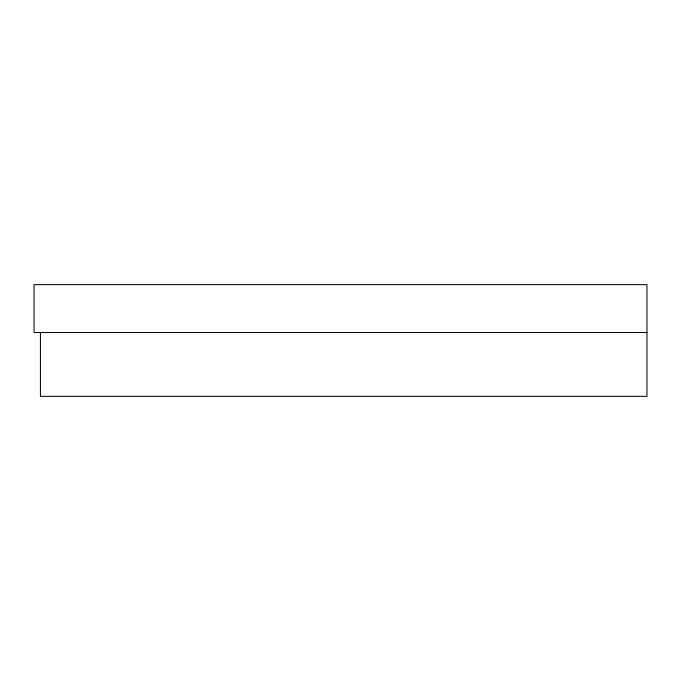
<?xml version="1.0" encoding="UTF-8"?>
<svg xmlns="http://www.w3.org/2000/svg" width="681" height="681" viewBox="0 0 681 681"><rect width="100%" height="100%" fill="white"/><g stroke="black" fill="none" stroke-linecap="round" stroke-linejoin="round"><path stroke-width="1.02" d="M646.95 332.515L34.05 332.515L34.05 284.641L646.95 284.641L646.95 396.359L40.434 396.359L40.434 332.515"/></g></svg>
